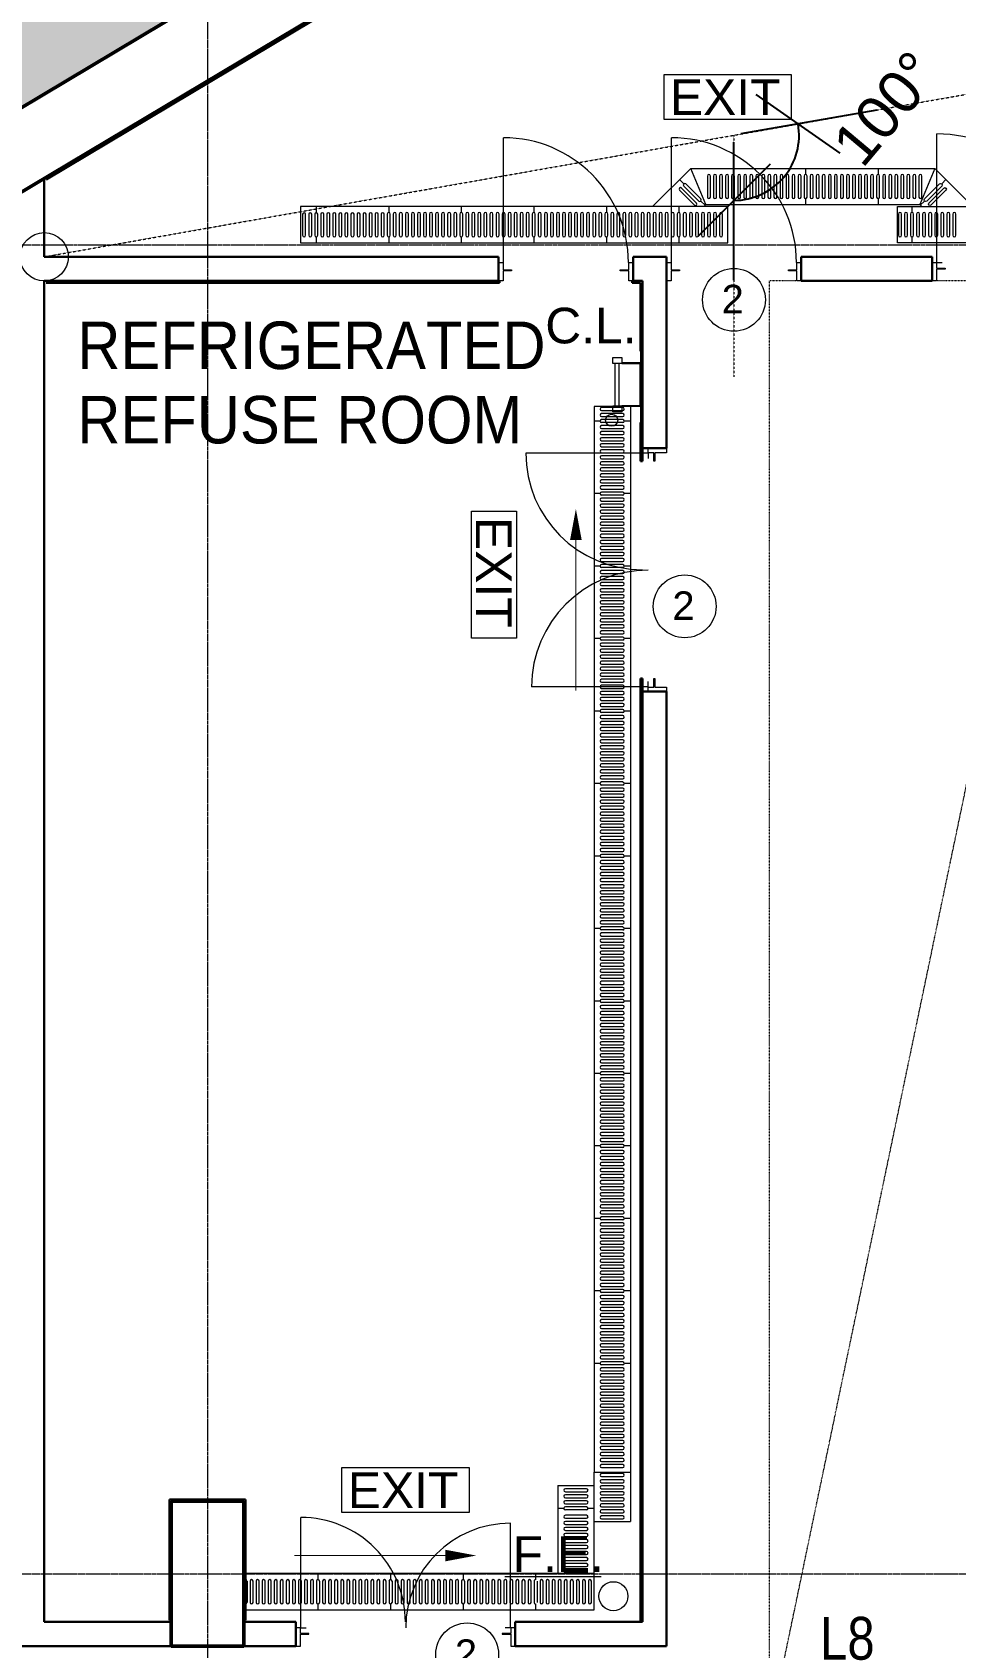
# Model space of a CAD drawing. Header units: millimetres. Extents: x -309924 to 219496, y -330797 to 211873.
# Drawn here: x 15402 to 23043, y 151843 to 165214 of the extents above; entities that cross this region are included whole.
import ezdxf

# ---------------------------------------------------------------- set-up
doc = ezdxf.new("R2010")
doc.units = ezdxf.units.MM
for name, pattern in [('Dash2', [3, 1.5, -1.5]), ('Grid Line', [21, 12, -3, 3, -3]), ('Hidden', [2.25, 1, -1.25])]:
    doc.linetypes.add(name, pattern=pattern)
for name, color, linetype, lineweight in [('0-1', 7, 'Continuous', 5), ('A-ANNO-DIMS-1', 7, 'Continuous', 5), ('A-ANNO-NOTE', 7, 'Continuous', 5), ('A-ANNO-NOTE-1', 7, 'Continuous', 20), ('A-DETL-GENF-HDLN', 7, 'Hidden', 5), ('A-DETL-HDLN-1', 7, 'Dash2', 5), ('A-DETL-THIN', 7, 'Continuous', 5), ('A-DOOR', 7, 'Continuous', 5), ('A-DOOR-FRAM', 7, 'Continuous', 5), ('A-WALL-2', 7, 'Continuous', 35), ('G-ANNO-TEXT', 7, 'Continuous', 5), ('I-WALL', 7, 'Continuous', 9), ('OAP280_C', 210, 'Continuous', 50), ('OAP280_W', 210, 'Continuous', 50), ('Q-SPCQ', 7, 'Continuous', 5), ('S-COLS-2', 7, 'Continuous', 35), ('S-GRID-1', 7, 'Grid Line', 5), ('Surface Channel', 255, 'Continuous', 5)]:
    doc.layers.add(name, color=color, linetype=linetype, lineweight=lineweight)
doc.layers.add('A-DETL-GENF-5', color=7, linetype='Continuous', lineweight=9, true_color=0x525252)
doc.styles.add('Arial Narrow', font='ARIALN.TTF', dxfattribs={"height": 353.981763})
doc.styles.add('Arial_1', font='arial.ttf', dxfattribs={"height": 393.413174})
doc.styles.add('Arial_11', font='arial.ttf', dxfattribs={"height": 354.071856})
doc.styles.add('Arial_2', font='arial.ttf', dxfattribs={"height": 1.475299})
doc.styles.add('Arial_5', font='arial.ttf', dxfattribs={"width": 0.9, "height": 393.413174})
doc.styles.add('Arial_6', font='arial.ttf', dxfattribs={"height": 1.18024})
doc.dimstyles.new('Diagonal_-_1_8mm_Arial_2', dxfattribs={"dimscale": 304.8, "dimtxt": 360, "dimasz": 1.968504, "dimexe": 1.574803, "dimexo": 0.984252, "dimgap": 1.148294, "dimtad": 1, "dimdec": 0, "dimrnd": 5, "dimzin": 0, "dimdsep": 46, "dimtxsty": 'Arial_11', "dimblk1": 'OBLIQUE', "dimblk2": 'OBLIQUE', "dimsah": 1, "dimcen": 0.09, "dimdle": 1.574803, "dimadec": 0, "dimazin": 0, "dimtfac": 1, "dimtdec": 4, "dimtmove": 1, "dimatfit": 1, "dimfxl": 1, "dimtvp": 1, "dimtolj": 1, "dimtzin": 0, "dimarcsym": 2})

# ---------------------------------------------------------------- blocks, each defined once
blk = doc.blocks.new('ARC_ANN_EXIT - ARC_ANN_EXIT-878429-B2_F PLAN _2 OF 2_')
at = {"layer": 'A-ANNO-NOTE'}
for p, q in [((-2.124, 0), (-2.124, 1.862)), ((-2.124, 1.862), (3.134, 1.862)), ((3.134, 1.862), (3.134, 0)), ((3.134, 0), (-2.124, 0))]:
    blk.add_line(p, q, dxfattribs=at)
at = {"layer": 'A-ANNO-NOTE', "insert": (0.406, 1.662), "char_height": 1.4753, "width": 5.454, "attachment_point": 2, "line_spacing_factor": 0.938532, "style": 'Arial_2'}
blk.add_mtext('EXIT', dxfattribs=at)
blk = doc.blocks.new('ARC_ANN_FE_FIRE-EXTINGUISHER - 4-883778-B2_F PLAN _2 OF 2_')
at = {"layer": 'A-ANNO-NOTE'}
blk.add_circle((2.685, -0.821), 0.6, dxfattribs=at)
at = {"layer": 'A-ANNO-NOTE-1'}
blk.add_line((-1.804, 0), (2.187, 0), dxfattribs=at)
at = {"layer": 'A-ANNO-NOTE', "insert": (0.406, 1.662), "char_height": 1.4753, "width": 4.5, "attachment_point": 2, "line_spacing_factor": 0.938532, "style": 'Arial_2'}
blk.add_mtext('F.E.', dxfattribs=at)
blk = doc.blocks.new('ARC_ANN_FIRE-RATING_two_ - none-909955-B2_F PLAN _2 OF 2_')
at = {"layer": 'A-ANNO-NOTE'}
blk.add_circle((0, 0), 1.3, dxfattribs=at)
at = {"layer": 'A-ANNO-NOTE', "insert": (-0.05, 0.62), "char_height": 1.18, "width": 1.0944, "attachment_point": 2, "line_spacing_factor": 0.938532, "style": 'Arial_6'}
blk.add_mtext('2', dxfattribs=at)
blk = doc.blocks.new('_Oblique')
at = {"color": 0, "linetype": 'ByBlock', "lineweight": -2}
blk.add_line((-0.5, -0.5), (0.5, 0.5), dxfattribs=at)
blk = doc.blocks.new('DIMBLOCK1-B2_F PLAN _2 OF 2_')
at = {"layer": 'A-ANNO-DIMS-1', "color": 0, "lineweight": -2, "transparency": 16777216}
for p, q in [((22389, 164571), (21266, 164373)), ((21208, 163164), (21208, 164304))]:
    blk.add_line(p, q, dxfattribs=at)
blk.add_arc((21208, 164362), 539, 270, 10, dxfattribs=at)
at = {"layer": 'Defpoints', "color": 0, "transparency": 16777216}
for p in [(22684, 164623), (21208, 164362), (21504, 163912), (21208, 162864)]:
    blk.add_point(p, dxfattribs=at)
at = {"layer": 'A-ANNO-DIMS-1', "color": 0, "lineweight": -2, "transparency": 16777216, "xscale": 599.9999999999997, "yscale": 599.9999999999997, "zscale": 599.9999999999997}
for p, rotation in [((21739, 164456), 99.99999999999925), ((21208, 163824), 180.0000000000001)]:
    blk.add_blockref('_Oblique', p, dxfattribs=dict(at, rotation=rotation))
at = {"layer": 'A-ANNO-DIMS-1', "color": 0, "transparency": 16777216, "insert": (22466, 164584), "char_height": 354.1, "attachment_point": 5, "rotation": 50, "line_spacing_factor": 0.938532, "style": 'Arial_11'}
blk.add_mtext('\\A1;100°', dxfattribs=at)
blk = doc.blocks.new('ARC_DOOR_M50_DOUBLE_METAL - 1800x2100mm-37188828-B2_F PLAN _2 OF 2_')
at = {"layer": 'A-DOOR'}
for p, q in [((-967, -52), (-923, -52)), ((-967, -52), (-967, -1065.5)), ((967, -52), (923, -52)), ((967, -52), (967, -1017.5))]:
    blk.add_line(p, q, dxfattribs=at)
for centre, start, end in [((-967, -100), 270, 0), ((967, -52), 180, 270)]:
    blk.add_arc(centre, 965.5, start, end, dxfattribs=at)
at = {"layer": 'A-DOOR-FRAM'}
for p, q in [((-1007, 100), (-970, 100)), ((-970, 100), (-970, 2)), ((-970, 2), (-900, 2)), ((-900, 2), (-900, -5)), ((900, 2), (970, 2)), ((900, -5), (900, 2)), ((970, 100), (1007, 100)), ((970, 2), (970, 100)), ((-970, -52), (-1007, -52)), ((-970, -5), (-970, -52)), ((-900, -5), (-970, -5)), ((970, -5), (900, -5)), ((970, -52), (970, -5)), ((1007, -52), (970, -52))]:
    blk.add_line(p, q, dxfattribs=at)
blk = doc.blocks.new('ARC_DOOR_M50_DOUBLE_METAL - 1600x2100mm-37190712-B2_F PLAN _2 OF 2_')
at = {"layer": 'A-DOOR'}
for p, q in [((-867, 52), (-867, 965.5)), ((867, 52), (867, 917.5)), ((-867, 52), (-823, 52)), ((867, 52), (823, 52))]:
    blk.add_line(p, q, dxfattribs=at)
for centre, start, end in [((-867, 100), 360, 90), ((867, 52), 90, 180)]:
    blk.add_arc(centre, 865.5, start, end, dxfattribs=at)
at = {"layer": 'A-DOOR-FRAM'}
for p, q in [((-870, 52), (-907, 52)), ((-870, 5), (-870, 52)), ((-800, 5), (-870, 5)), ((-800, -2), (-800, 5)), ((870, 5), (800, 5)), ((800, 5), (800, -2)), ((907, 52), (870, 52)), ((870, 52), (870, 5)), ((-907, -100), (-870, -100)), ((-870, -100), (-870, -2)), ((-870, -2), (-800, -2)), ((800, -2), (870, -2)), ((870, -2), (870, -100)), ((870, -100), (907, -100))]:
    blk.add_line(p, q, dxfattribs=at)
blk = doc.blocks.new('ARC_DOOR_M40_SINGLE_METAL - 900x2100mm-V4-B2_F PLAN _2 OF 2_')
at = {"layer": 'A-DOOR'}
blk.add_line((517, -52), (517, -1086), dxfattribs=at)
at = {"layer": 'A-DOOR-FRAM'}
for p, q in [((-550, 100), (-520, 100)), ((-520, 100), (-520, 15)), ((-520, 15), (-450, 15)), ((-520, 8), (-520, -52)), ((-450, 8), (-520, 8)), ((-450, 15), (-450, 8)), ((450, 15), (520, 15)), ((450, 8), (450, 15)), ((520, 8), (450, 8)), ((520, 100), (550, 100)), ((520, 15), (520, 100)), ((520, -52), (520, 8)), ((-520, -52), (-557, -52)), ((557, -52), (520, -52))]:
    blk.add_line(p, q, dxfattribs=at)
blk.add_arc((517, -52), 1034, 180, 270, dxfattribs=at)
blk = doc.blocks.new('ARC_DOOR_M40_SINGLE_METAL - 900x2100mm-33263902-B2_F PLAN _2 OF 2_')
at = {"layer": 'A-DOOR'}
blk.add_line((517, -52), (517, -1086), dxfattribs=at)
at = {"layer": 'A-DOOR-FRAM'}
for p, q in [((-557, 100), (-520, 100)), ((-520, 100), (-520, 15)), ((-520, 15), (-450, 15)), ((-520, 8), (-520, -52)), ((-450, 8), (-520, 8)), ((-450, 15), (-450, 8)), ((450, 15), (520, 15)), ((450, 8), (450, 15)), ((520, 8), (450, 8)), ((520, 100), (557, 100)), ((520, 15), (520, 100)), ((520, -52), (520, 8)), ((-520, -52), (-557, -52)), ((557, -52), (520, -52))]:
    blk.add_line(p, q, dxfattribs=at)
blk.add_arc((517, -52), 1034, 180, 270, dxfattribs=at)
blk = doc.blocks.new('ARC_LOADING TRUCK - RCV-V18-B2_F PLAN _2 OF 2_')
at = {"layer": 'A-DETL-GENF-HDLN'}
for p, q in [((-12000, 2500), (0, 0)), ((-12000, 2500), (0, 2500)), ((-12000, -2500), (-12000, 2500)), ((0, 2273), (0, 2500)), ((0, -1024), (0, 1116)), ((0, 0), (-12000, -2500)), ((-11300, -2500), (-12000, -2500)), ((0, -2500), (-10100, -2500))]:
    blk.add_line(p, q, dxfattribs=at)
blk = doc.blocks.new('ARC_DOOR_M50_DOUBLE_METAL - 2000x2100mm-37188527-B2_F PLAN _2 OF 2_')
at = {"layer": 'A-DOOR'}
for p, q in [((-1067, -52), (-1023, -52)), ((-1067, -52), (-1067, -1165.5)), ((1067, -52), (1023, -52)), ((1067, -52), (1067, -1117.5))]:
    blk.add_line(p, q, dxfattribs=at)
for centre, start, end in [((-1067, -100), 270, 0), ((1067, -52), 180, 270)]:
    blk.add_arc(centre, 1065.5, start, end, dxfattribs=at)
at = {"layer": 'A-DOOR-FRAM'}
for p, q in [((-1107, 100), (-1070, 100)), ((-1070, 100), (-1070, 2)), ((-1070, 2), (-1000, 2)), ((-1000, 2), (-1000, -5)), ((1000, 2), (1070, 2)), ((1000, -5), (1000, 2)), ((1070, 100), (1107, 100)), ((1070, 2), (1070, 100)), ((-1070, -52), (-1107, -52)), ((-1070, -5), (-1070, -52)), ((-1000, -5), (-1070, -5)), ((1070, -5), (1000, -5)), ((1070, -52), (1070, -5)), ((1107, -52), (1070, -52))]:
    blk.add_line(p, q, dxfattribs=at)
blk = doc.blocks.new('ARC_LADDER - 2900H x 450W-37979430-B2_F PLAN _2 OF 2_')
at = {"layer": 'Q-SPCQ'}
for p, q in [((0, 76.2), (50, 76.2)), ((0, 0), (0, 76.2)), ((50, 0), (0, 0)), ((45, 0), (45, -155)), ((50, 76.2), (50, 0)), ((50, 55.4), (400, 55.4)), ((400, 25.4), (50, 25.4)), ((400, 76.2), (450, 76.2)), ((400, 0), (400, 76.2)), ((450, 0), (400, 0)), ((405, -155), (405, 0)), ((450, 76.2), (450, 0)), ((50, -160), (50, 0)), ((400, 0), (400, -160)), ((45, -155), (-90, -155)), ((-90, -155), (-90, -160)), ((-90, -160), (50, -160)), ((400, -160), (500.8, -160)), ((500.8, -155), (405, -155)), ((500.8, -160), (500.8, -155))]:
    blk.add_line(p, q, dxfattribs=at)
blk = doc.blocks.new('A$Cd5113fa5')
at = {"elevation": 0}
for points in [[(3049, 8557, 96, 0, 0), (3049, 8813, 0, 0, 0)], [(1968, 150, 96, 0, 0), (2224, 150, 0, 0, 0)]]:
    blk.add_lwpolyline(points, format="xyseb", dxfattribs=at)
at = {"const_width": 10, "elevation": 0}
for points in [[(3049, 7309), (3049, 8557)], [(719, 150), (1968, 150)]]:
    blk.add_lwpolyline(points, dxfattribs=at)
at = {"layer": 'Surface Channel', "lineweight": 0}
for p, q in [((3500, 9660), (3200, 9660)), ((3200, 9660), (3200, 840)), ((3437, 9653), (3262, 9653)), ((3262, 9628), (3437, 9628)), ((3500, 9660), (3500, 431)), ((3250, 9540), (3200, 9540)), ((3437, 9603), (3262, 9603)), ((3262, 9578), (3437, 9578)), ((3437, 9553), (3262, 9553)), ((3437, 9528), (3262, 9528)), ((3500, 9540), (3450, 9540)), ((3250, 8940), (3200, 8940)), ((3437, 8928), (3262, 8928)), ((3500, 8940), (3450, 8940)), ((3250, 8340), (3200, 8340)), ((3437, 8328), (3262, 8328)), ((3500, 8340), (3450, 8340)), ((3250, 7740), (3200, 7740)), ((3437, 7728), (3262, 7728)), ((3500, 7740), (3450, 7740)), ((3250, 7140), (3200, 7140)), ((3437, 7128), (3262, 7128)), ((3500, 7140), (3450, 7140)), ((3250, 6540), (3200, 6540)), ((3437, 6528), (3262, 6528)), ((3500, 6540), (3450, 6540)), ((3250, 5940), (3200, 5940)), ((3437, 5928), (3262, 5928)), ((3500, 5940), (3450, 5940)), ((3250, 5340), (3200, 5340)), ((3437, 5328), (3262, 5328)), ((3500, 5340), (3450, 5340)), ((3250, 4740), (3200, 4740)), ((3437, 4728), (3262, 4728)), ((3500, 4740), (3450, 4740)), ((3250, 4140), (3200, 4140)), ((3437, 4128), (3262, 4128)), ((3500, 4140), (3450, 4140)), ((3250, 3540), (3200, 3540)), ((3437, 3528), (3262, 3528)), ((3500, 3540), (3450, 3540)), ((3250, 2940), (3200, 2940)), ((3437, 2928), (3262, 2928)), ((3500, 2940), (3450, 2940)), ((3250, 2340), (3200, 2340)), ((3437, 2328), (3262, 2328)), ((3500, 2340), (3450, 2340)), ((3250, 1740), (3200, 1740)), ((3500, 1740), (3450, 1740)), ((3437, 1728), (3262, 1728)), ((3200, -300), (3200, 840)), ((3200, 840), (3500, 840)), ((2900, 731), (2900, 0)), ((2900, 731), (3200, 731)), ((2950, 540), (2900, 540)), ((3200, 540), (3150, 540)), ((3137, 528), (2962, 528)), ((3200, 431), (3500, 431)), ((3200, 0), (300, 0)), ((315, 0), (315, -50)), ((915, 0), (915, -50)), ((1515, 0), (1515, -50)), ((2115, 0), (2115, -50)), ((2715, 0), (2715, -50)), ((328, -62), (328, -238)), ((928, -62), (928, -238)), ((1528, -62), (1528, -238)), ((2128, -62), (2128, -238)), ((2728, -62), (2728, -238)), ((2753, -62), (2753, -238)), ((2778, -238), (2778, -62)), ((2803, -62), (2803, -238)), ((2828, -238), (2828, -62)), ((2853, -62), (2853, -238)), ((2878, -238), (2878, -62)), ((2903, -62), (2903, -238)), ((2928, -238), (2928, -62)), ((2953, -62), (2953, -238)), ((2978, -238), (2978, -62)), ((3003, -62), (3003, -238)), ((3028, -238), (3028, -62)), ((3053, -62), (3053, -238)), ((3078, -238), (3078, -62)), ((3103, -62), (3103, -238)), ((3128, -238), (3128, -62)), ((3153, -62), (3153, -238)), ((3178, -238), (3178, -62)), ((315, -250), (315, -300)), ((915, -250), (915, -300)), ((1515, -250), (1515, -300)), ((2115, -250), (2115, -300)), ((2715, -250), (2715, -300)), ((300, -300), (3200, -300))]:
    blk.add_line(p, q, dxfattribs=at)
for points in [[(3262, 9503, 1), (3262, 9478), (3437, 9478, 1), (3437, 9503)], [(3262, 9453, 1), (3262, 9428), (3437, 9428, 1), (3437, 9453)], [(3262, 9403, 1), (3262, 9378), (3437, 9378, 1), (3437, 9403)], [(3262, 9353, 1), (3262, 9328), (3437, 9328, 1), (3437, 9353)], [(3262, 9303, 1), (3262, 9278), (3437, 9278, 1), (3437, 9303)], [(3262, 9253, 1), (3262, 9228), (3437, 9228, 1), (3437, 9253)], [(3262, 9203, 1), (3262, 9178), (3437, 9178, 1), (3437, 9203)], [(3262, 9153, 1), (3262, 9128), (3437, 9128, 1), (3437, 9153)], [(3262, 9103, 1), (3262, 9078), (3437, 9078, 1), (3437, 9103)], [(3262, 9053, 1), (3262, 9028), (3437, 9028, 1), (3437, 9053)], [(3262, 9003, 1), (3262, 8978), (3437, 8978, 1), (3437, 9003)], [(3262, 8903, 1), (3262, 8878), (3437, 8878, 1), (3437, 8903)], [(3262, 8853, 1), (3262, 8828), (3437, 8828, 1), (3437, 8853)], [(3262, 8803, 1), (3262, 8778), (3437, 8778, 1), (3437, 8803)], [(3262, 8753, 1), (3262, 8728), (3437, 8728, 1), (3437, 8753)], [(3262, 8703, 1), (3262, 8678), (3437, 8678, 1), (3437, 8703)], [(3262, 8653, 1), (3262, 8628), (3437, 8628, 1), (3437, 8653)], [(3262, 8603, 1), (3262, 8578), (3437, 8578, 1), (3437, 8603)], [(3262, 8553, 1), (3262, 8528), (3437, 8528, 1), (3437, 8553)], [(3262, 8503, 1), (3262, 8478), (3437, 8478, 1), (3437, 8503)], [(3262, 8453, 1), (3262, 8428), (3437, 8428, 1), (3437, 8453)], [(3262, 8403, 1), (3262, 8378), (3437, 8378, 1), (3437, 8403)], [(3262, 8303, 1), (3262, 8278), (3437, 8278, 1), (3437, 8303)], [(3262, 8253, 1), (3262, 8228), (3437, 8228, 1), (3437, 8253)], [(3262, 8203, 1), (3262, 8178), (3437, 8178, 1), (3437, 8203)], [(3262, 8153, 1), (3262, 8128), (3437, 8128, 1), (3437, 8153)], [(3262, 8103, 1), (3262, 8078), (3437, 8078, 1), (3437, 8103)], [(3262, 8053, 1), (3262, 8028), (3437, 8028, 1), (3437, 8053)], [(3262, 8003, 1), (3262, 7978), (3437, 7978, 1), (3437, 8003)], [(3262, 7953, 1), (3262, 7928), (3437, 7928, 1), (3437, 7953)], [(3262, 7903, 1), (3262, 7878), (3437, 7878, 1), (3437, 7903)], [(3262, 7853, 1), (3262, 7828), (3437, 7828, 1), (3437, 7853)], [(3262, 7803, 1), (3262, 7778), (3437, 7778, 1), (3437, 7803)], [(3262, 7703, 1), (3262, 7678), (3437, 7678, 1), (3437, 7703)], [(3262, 7653, 1), (3262, 7628), (3437, 7628, 1), (3437, 7653)], [(3262, 7603, 1), (3262, 7578), (3437, 7578, 1), (3437, 7603)], [(3262, 7553, 1), (3262, 7528), (3437, 7528, 1), (3437, 7553)], [(3262, 7503, 1), (3262, 7478), (3437, 7478, 1), (3437, 7503)], [(3262, 7453, 1), (3262, 7428), (3437, 7428, 1), (3437, 7453)], [(3262, 7403, 1), (3262, 7378), (3437, 7378, 1), (3437, 7403)], [(3262, 7353, 1), (3262, 7328), (3437, 7328, 1), (3437, 7353)], [(3262, 7303, 1), (3262, 7278), (3437, 7278, 1), (3437, 7303)], [(3262, 7253, 1), (3262, 7228), (3437, 7228, 1), (3437, 7253)], [(3262, 7203, 1), (3262, 7178), (3437, 7178, 1), (3437, 7203)], [(3262, 7103, 1), (3262, 7078), (3437, 7078, 1), (3437, 7103)], [(3262, 7053, 1), (3262, 7028), (3437, 7028, 1), (3437, 7053)], [(3262, 7003, 1), (3262, 6978), (3437, 6978, 1), (3437, 7003)], [(3262, 6953, 1), (3262, 6928), (3437, 6928, 1), (3437, 6953)], [(3262, 6903, 1), (3262, 6878), (3437, 6878, 1), (3437, 6903)], [(3262, 6853, 1), (3262, 6828), (3437, 6828, 1), (3437, 6853)], [(3262, 6803, 1), (3262, 6778), (3437, 6778, 1), (3437, 6803)], [(3262, 6753, 1), (3262, 6728), (3437, 6728, 1), (3437, 6753)], [(3262, 6703, 1), (3262, 6678), (3437, 6678, 1), (3437, 6703)], [(3262, 6653, 1), (3262, 6628), (3437, 6628, 1), (3437, 6653)], [(3262, 6603, 1), (3262, 6578), (3437, 6578, 1), (3437, 6603)], [(3262, 6503, 1), (3262, 6478), (3437, 6478, 1), (3437, 6503)], [(3262, 6453, 1), (3262, 6428), (3437, 6428, 1), (3437, 6453)], [(3262, 6403, 1), (3262, 6378), (3437, 6378, 1), (3437, 6403)], [(3262, 6353, 1), (3262, 6328), (3437, 6328, 1), (3437, 6353)], [(3262, 6303, 1), (3262, 6278), (3437, 6278, 1), (3437, 6303)], [(3262, 6253, 1), (3262, 6228), (3437, 6228, 1), (3437, 6253)], [(3262, 6203, 1), (3262, 6178), (3437, 6178, 1), (3437, 6203)], [(3262, 6153, 1), (3262, 6128), (3437, 6128, 1), (3437, 6153)], [(3262, 6103, 1), (3262, 6078), (3437, 6078, 1), (3437, 6103)], [(3262, 6053, 1), (3262, 6028), (3437, 6028, 1), (3437, 6053)], [(3262, 6003, 1), (3262, 5978), (3437, 5978, 1), (3437, 6003)], [(3262, 5903, 1), (3262, 5878), (3437, 5878, 1), (3437, 5903)], [(3262, 5853, 1), (3262, 5828), (3437, 5828, 1), (3437, 5853)], [(3262, 5803, 1), (3262, 5778), (3437, 5778, 1), (3437, 5803)], [(3262, 5753, 1), (3262, 5728), (3437, 5728, 1), (3437, 5753)], [(3262, 5703, 1), (3262, 5678), (3437, 5678, 1), (3437, 5703)], [(3262, 5653, 1), (3262, 5628), (3437, 5628, 1), (3437, 5653)], [(3262, 5603, 1), (3262, 5578), (3437, 5578, 1), (3437, 5603)], [(3262, 5553, 1), (3262, 5528), (3437, 5528, 1), (3437, 5553)], [(3262, 5503, 1), (3262, 5478), (3437, 5478, 1), (3437, 5503)], [(3262, 5453, 1), (3262, 5428), (3437, 5428, 1), (3437, 5453)], [(3262, 5403, 1), (3262, 5378), (3437, 5378, 1), (3437, 5403)], [(3262, 5303, 1), (3262, 5278), (3437, 5278, 1), (3437, 5303)], [(3262, 5253, 1), (3262, 5228), (3437, 5228, 1), (3437, 5253)], [(3262, 5203, 1), (3262, 5178), (3437, 5178, 1), (3437, 5203)], [(3262, 5153, 1), (3262, 5128), (3437, 5128, 1), (3437, 5153)], [(3262, 5103, 1), (3262, 5078), (3437, 5078, 1), (3437, 5103)], [(3262, 5053, 1), (3262, 5028), (3437, 5028, 1), (3437, 5053)], [(3262, 5003, 1), (3262, 4978), (3437, 4978, 1), (3437, 5003)], [(3262, 4953, 1), (3262, 4928), (3437, 4928, 1), (3437, 4953)], [(3262, 4903, 1), (3262, 4878), (3437, 4878, 1), (3437, 4903)], [(3262, 4853, 1), (3262, 4828), (3437, 4828, 1), (3437, 4853)], [(3262, 4803, 1), (3262, 4778), (3437, 4778, 1), (3437, 4803)], [(3262, 4703, 1), (3262, 4678), (3437, 4678, 1), (3437, 4703)], [(3262, 4653, 1), (3262, 4628), (3437, 4628, 1), (3437, 4653)], [(3262, 4603, 1), (3262, 4578), (3437, 4578, 1), (3437, 4603)], [(3262, 4553, 1), (3262, 4528), (3437, 4528, 1), (3437, 4553)], [(3262, 4503, 1), (3262, 4478), (3437, 4478, 1), (3437, 4503)], [(3262, 4453, 1), (3262, 4428), (3437, 4428, 1), (3437, 4453)], [(3262, 4403, 1), (3262, 4378), (3437, 4378, 1), (3437, 4403)], [(3262, 4353, 1), (3262, 4328), (3437, 4328, 1), (3437, 4353)], [(3262, 4303, 1), (3262, 4278), (3437, 4278, 1), (3437, 4303)], [(3262, 4253, 1), (3262, 4228), (3437, 4228, 1), (3437, 4253)], [(3262, 4203, 1), (3262, 4178), (3437, 4178, 1), (3437, 4203)], [(3262, 4103, 1), (3262, 4078), (3437, 4078, 1), (3437, 4103)], [(3262, 4053, 1), (3262, 4028), (3437, 4028, 1), (3437, 4053)], [(3262, 4003, 1), (3262, 3978), (3437, 3978, 1), (3437, 4003)], [(3262, 3953, 1), (3262, 3928), (3437, 3928, 1), (3437, 3953)], [(3262, 3903, 1), (3262, 3878), (3437, 3878, 1), (3437, 3903)], [(3262, 3853, 1), (3262, 3828), (3437, 3828, 1), (3437, 3853)], [(3262, 3803, 1), (3262, 3778), (3437, 3778, 1), (3437, 3803)], [(3262, 3753, 1), (3262, 3728), (3437, 3728, 1), (3437, 3753)], [(3262, 3703, 1), (3262, 3678), (3437, 3678, 1), (3437, 3703)], [(3262, 3653, 1), (3262, 3628), (3437, 3628, 1), (3437, 3653)], [(3262, 3603, 1), (3262, 3578), (3437, 3578, 1), (3437, 3603)], [(3262, 3503, 1), (3262, 3478), (3437, 3478, 1), (3437, 3503)], [(3262, 3453, 1), (3262, 3428), (3437, 3428, 1), (3437, 3453)], [(3262, 3403, 1), (3262, 3378), (3437, 3378, 1), (3437, 3403)], [(3262, 3353, 1), (3262, 3328), (3437, 3328, 1), (3437, 3353)], [(3262, 3303, 1), (3262, 3278), (3437, 3278, 1), (3437, 3303)], [(3262, 3253, 1), (3262, 3228), (3437, 3228, 1), (3437, 3253)], [(3262, 3203, 1), (3262, 3178), (3437, 3178, 1), (3437, 3203)], [(3262, 3153, 1), (3262, 3128), (3437, 3128, 1), (3437, 3153)], [(3262, 3103, 1), (3262, 3078), (3437, 3078, 1), (3437, 3103)], [(3262, 3053, 1), (3262, 3028), (3437, 3028, 1), (3437, 3053)], [(3262, 3003, 1), (3262, 2978), (3437, 2978, 1), (3437, 3003)], [(3262, 2903, 1), (3262, 2878), (3437, 2878, 1), (3437, 2903)], [(3262, 2853, 1), (3262, 2828), (3437, 2828, 1), (3437, 2853)], [(3262, 2803, 1), (3262, 2778), (3437, 2778, 1), (3437, 2803)], [(3262, 2753, 1), (3262, 2728), (3437, 2728, 1), (3437, 2753)], [(3262, 2703, 1), (3262, 2678), (3437, 2678, 1), (3437, 2703)], [(3262, 2653, 1), (3262, 2628), (3437, 2628, 1), (3437, 2653)], [(3262, 2603, 1), (3262, 2578), (3437, 2578, 1), (3437, 2603)], [(3262, 2553, 1), (3262, 2528), (3437, 2528, 1), (3437, 2553)], [(3262, 2503, 1), (3262, 2478), (3437, 2478, 1), (3437, 2503)], [(3262, 2453, 1), (3262, 2428), (3437, 2428, 1), (3437, 2453)], [(3262, 2403, 1), (3262, 2378), (3437, 2378, 1), (3437, 2403)], [(3262, 2303, 1), (3262, 2278), (3437, 2278, 1), (3437, 2303)], [(3262, 2253, 1), (3262, 2228), (3437, 2228, 1), (3437, 2253)], [(3262, 2203, 1), (3262, 2178), (3437, 2178, 1), (3437, 2203)], [(3262, 2153, 1), (3262, 2128), (3437, 2128, 1), (3437, 2153)], [(3262, 2103, 1), (3262, 2078), (3437, 2078, 1), (3437, 2103)], [(3262, 2053, 1), (3262, 2028), (3437, 2028, 1), (3437, 2053)], [(3262, 2003, 1), (3262, 1978), (3437, 1978, 1), (3437, 2003)], [(3262, 1953, 1), (3262, 1928), (3437, 1928, 1), (3437, 1953)], [(3262, 1903, 1), (3262, 1878), (3437, 1878, 1), (3437, 1903)], [(3262, 1853, 1), (3262, 1828), (3437, 1828, 1), (3437, 1853)], [(3262, 1803, 1), (3262, 1778), (3437, 1778, 1), (3437, 1803)], [(3262, 1703, 1), (3262, 1678), (3437, 1678, 1), (3437, 1703)], [(3262, 1653, 1), (3262, 1628), (3437, 1628, 1), (3437, 1653)], [(3262, 1603, 1), (3262, 1578), (3437, 1578, 1), (3437, 1603)], [(3262, 1553, 1), (3262, 1528), (3437, 1528, 1), (3437, 1553)], [(3262, 1503, 1), (3262, 1478), (3437, 1478, 1), (3437, 1503)], [(3262, 1453, 1), (3262, 1428), (3437, 1428, 1), (3437, 1453)], [(3262, 1403, 1), (3262, 1378), (3437, 1378, 1), (3437, 1403)], [(3262, 1353, 1), (3262, 1328), (3437, 1328, 1), (3437, 1353)], [(3262, 1303, 1), (3262, 1278), (3437, 1278, 1), (3437, 1303)], [(3262, 1253, 1), (3262, 1228), (3437, 1228, 1), (3437, 1253)], [(3262, 1203, 1), (3262, 1178), (3437, 1178, 1), (3437, 1203)], [(3262, 1153, 1), (3262, 1128), (3437, 1128, 1), (3437, 1153)], [(3262, 1103, 1), (3262, 1078), (3437, 1078, 1), (3437, 1103)], [(3262, 1053, 1), (3262, 1028), (3437, 1028, 1), (3437, 1053)], [(3262, 1003, 1), (3262, 978), (3437, 978, 1), (3437, 1003)], [(3262, 953, 1), (3262, 928), (3437, 928, 1), (3437, 953)], [(3262, 903, 1), (3262, 878), (3437, 878, 1), (3437, 903)], [(3262, 828, 1), (3262, 803), (3437, 803, 1), (3437, 828)], [(2962, 703, 1), (2962, 678), (3137, 678, 1), (3137, 703)], [(3262, 778, 1), (3262, 753), (3437, 753, 1), (3437, 778)], [(3262, 728, 1), (3262, 703), (3437, 703, 1), (3437, 728)], [(3262, 678, 1), (3262, 653), (3437, 653, 1), (3437, 678)], [(2962, 653, 1), (2962, 628), (3137, 628, 1), (3137, 653)], [(2962, 603, 1), (2962, 578), (3137, 578, 1), (3137, 603)], [(3262, 628, 1), (3262, 603), (3437, 603, 1), (3437, 628)], [(3262, 578, 1), (3262, 553), (3437, 553, 1), (3437, 578)], [(2962, 483, 1), (2962, 458), (3137, 458, 1), (3137, 483)], [(2962, 433, 1), (2962, 408), (3137, 408, 1), (3137, 433)], [(3262, 528, 1), (3262, 503), (3437, 503, 1), (3437, 528)], [(3262, 478, 1), (3262, 453), (3437, 453, 1), (3437, 478)], [(2962, 383, 1), (2962, 358), (3137, 358, 1), (3137, 383)], [(2962, 333, 1), (2962, 308), (3137, 308, 1), (3137, 333)], [(2962, 283, 1), (2962, 258), (3137, 258, 1), (3137, 283)], [(2962, 233, 1), (2962, 208), (3137, 208, 1), (3137, 233)], [(2962, 183, 1), (2962, 158), (3137, 158, 1), (3137, 183)], [(2962, 133, 1), (2962, 108), (3137, 108, 1), (3137, 133)], [(2962, 83, 1), (2962, 58), (3137, 58, 1), (3137, 83)], [(353, -238, 1), (378, -238), (378, -62, 1), (353, -62)], [(403, -238, 1), (428, -238), (428, -62, 1), (403, -62)], [(453, -238, 1), (478, -238), (478, -62, 1), (453, -62)], [(503, -238, 1), (528, -238), (528, -62, 1), (503, -62)], [(553, -238, 1), (578, -238), (578, -62, 1), (553, -62)], [(603, -238, 1), (628, -238), (628, -62, 1), (603, -62)], [(653, -238, 1), (678, -238), (678, -62, 1), (653, -62)], [(703, -238, 1), (728, -238), (728, -62, 1), (703, -62)], [(753, -238, 1), (778, -238), (778, -62, 1), (753, -62)], [(803, -238, 1), (828, -238), (828, -62, 1), (803, -62)], [(853, -238, 1), (878, -238), (878, -62, 1), (853, -62)], [(953, -238, 1), (978, -238), (978, -62, 1), (953, -62)], [(1003, -238, 1), (1028, -238), (1028, -62, 1), (1003, -62)], [(1053, -238, 1), (1078, -238), (1078, -62, 1), (1053, -62)], [(1103, -238, 1), (1128, -238), (1128, -62, 1), (1103, -62)], [(1153, -238, 1), (1178, -238), (1178, -62, 1), (1153, -62)], [(1203, -238, 1), (1228, -238), (1228, -62, 1), (1203, -62)], [(1253, -238, 1), (1278, -238), (1278, -62, 1), (1253, -62)], [(1303, -238, 1), (1328, -238), (1328, -62, 1), (1303, -62)], [(1353, -238, 1), (1378, -238), (1378, -62, 1), (1353, -62)], [(1403, -238, 1), (1428, -238), (1428, -62, 1), (1403, -62)], [(1453, -238, 1), (1478, -238), (1478, -62, 1), (1453, -62)], [(1553, -238, 1), (1578, -238), (1578, -62, 1), (1553, -62)], [(1603, -238, 1), (1628, -238), (1628, -62, 1), (1603, -62)], [(1653, -238, 1), (1678, -238), (1678, -62, 1), (1653, -62)], [(1703, -238, 1), (1728, -238), (1728, -62, 1), (1703, -62)], [(1753, -238, 1), (1778, -238), (1778, -62, 1), (1753, -62)], [(1803, -238, 1), (1828, -238), (1828, -62, 1), (1803, -62)], [(1853, -238, 1), (1878, -238), (1878, -62, 1), (1853, -62)], [(1903, -238, 1), (1928, -238), (1928, -62, 1), (1903, -62)], [(1953, -238, 1), (1978, -238), (1978, -62, 1), (1953, -62)], [(2003, -238, 1), (2028, -238), (2028, -62, 1), (2003, -62)], [(2053, -238, 1), (2078, -238), (2078, -62, 1), (2053, -62)], [(2153, -238, 1), (2178, -238), (2178, -62, 1), (2153, -62)], [(2203, -238, 1), (2228, -238), (2228, -62, 1), (2203, -62)], [(2253, -238, 1), (2278, -238), (2278, -62, 1), (2253, -62)], [(2303, -238, 1), (2328, -238), (2328, -62, 1), (2303, -62)], [(2353, -238, 1), (2378, -238), (2378, -62, 1), (2353, -62)], [(2403, -238, 1), (2428, -238), (2428, -62, 1), (2403, -62)], [(2453, -238, 1), (2478, -238), (2478, -62, 1), (2453, -62)], [(2503, -238, 1), (2528, -238), (2528, -62, 1), (2503, -62)], [(2553, -238, 1), (2578, -238), (2578, -62, 1), (2553, -62)], [(2603, -238, 1), (2628, -238), (2628, -62, 1), (2603, -62)], [(2653, -238, 1), (2678, -238), (2678, -62, 1), (2653, -62)]]:
    blk.add_lwpolyline(points, format="xyb", close=True, dxfattribs=at)
for points in [[(3437, 8953), (3262, 8953, 1), (3262, 8928)], [(3437, 8353), (3262, 8353, 1), (3262, 8328)], [(3437, 7753), (3262, 7753, 1), (3262, 7728)], [(3437, 7153), (3262, 7153, 1), (3262, 7128)], [(3437, 6553), (3262, 6553, 1), (3262, 6528)], [(3437, 5953), (3262, 5953, 1), (3262, 5928)], [(3437, 5353), (3262, 5353, 1), (3262, 5328)], [(3437, 4753), (3262, 4753, 1), (3262, 4728)], [(3437, 4153), (3262, 4153, 1), (3262, 4128)], [(3437, 3553), (3262, 3553, 1), (3262, 3528)], [(3437, 2953), (3262, 2953, 1), (3262, 2928)], [(3437, 2353), (3262, 2353, 1), (3262, 2328)], [(3437, 1753), (3262, 1753, 1), (3262, 1728)], [(3137, 553), (2962, 553, 1), (2962, 528)], [(3150, 0, 0.414214), (3137, 13), (2962, 13, 0.414214), (2950, 0, 0.414214)], [(903, -62), (903, -238, 1), (928, -238)], [(1503, -62), (1503, -238, 1), (1528, -238)], [(2103, -62), (2103, -238, 1), (2128, -238)], [(2715, -50, 0.414214), (2703, -62), (2703, -238, 0.414214), (2715, -250, 0.414214)]]:
    blk.add_lwpolyline(points, format="xyb", dxfattribs=at)
at = {"layer": 'Surface Channel'}
blk.add_circle((3345, 9547), 50, dxfattribs=at)
at = {"layer": 'Surface Channel', "lineweight": 0}
for centre, start, end in [((3262, 9640), 90, 270), ((3437, 9640), 270, 90), ((3262, 9590), 90, 270), ((3262, 9540), 90, 270), ((3437, 9540), 270, 90), ((3437, 9590), 270, 90), ((3437, 8940), 270, 90), ((3437, 8340), 270, 90), ((3437, 7740), 270, 90), ((3437, 7140), 270, 90), ((3437, 6540), 270, 90), ((3437, 5940), 270, 90), ((3437, 5340), 270, 90), ((3437, 4740), 270, 90), ((3437, 4140), 270, 90), ((3437, 3540), 270, 90), ((3437, 2940), 270, 90), ((3437, 2340), 270, 90), ((3437, 1740), 270, 90), ((3137, 540), 270, 90), ((315, -62), 0, 90), ((915, -62), 0, 180), ((1515, -62), 0, 180), ((2115, -62), 0, 180), ((2765, -62), 0, 180), ((2815, -62), 0, 180), ((2865, -62), 0, 180), ((2915, -62), 0, 180), ((2965, -62), 0, 180), ((3015, -62), 0, 180), ((3065, -62), 0, 180), ((3115, -62), 0, 180), ((3165, -62), 0, 180), ((315, -238), 270, 0), ((2765, -238), 180, 0), ((2815, -238), 180, 0), ((2865, -238), 180, 0), ((2915, -238), 180, 0), ((2965, -238), 180, 0), ((3015, -238), 180, 0), ((3065, -238), 180, 0), ((3115, -238), 180, 0), ((3165, -238), 180, 0)]:
    blk.add_arc(centre, 12.5, start, end, dxfattribs=at)
blk = doc.blocks.new('A$Ca1617594')
at = {"layer": 'Surface Channel', "lineweight": 0}
for p, q in [((3999, 616), (6018, 616)), ((4350, 616), (4350, 566)), ((4950, 616), (4950, 566)), ((5550, 616), (5550, 566)), ((3941, 488), (3906, 523)), ((6076, 488), (6111, 523)), ((901, 300), (901, 250)), ((1501, 300), (1501, 250)), ((2101, 300), (2101, 250)), ((2701, 300), (2701, 250)), ((3301, 300), (3301, 250)), ((3901, 300), (3901, 250)), ((4118, 311), (4083, 346)), ((4123, 316), (5894, 316)), ((4350, 366), (4350, 316)), ((4950, 366), (4950, 316)), ((5550, 366), (5550, 316)), ((5830, 300), (5830, 250)), ((5899, 311), (5934, 346)), ((901, 50), (901, 0)), ((1501, 50), (1501, 0)), ((2101, 50), (2101, 0)), ((2701, 50), (2701, 0)), ((3301, 50), (3301, 0)), ((3901, 50), (3901, 0)), ((5830, 50), (5830, 0))]:
    blk.add_line(p, q, dxfattribs=at)
for points in [[(4107, 300), (4123, 316), (3999, 616), (3683, 300)], [(6334, 300), (6018, 616), (5894, 316), (5910, 300)], [(770, 0), (4307, 0), (4307, 300)], [(4307, 300), (770, 300), (770, 0)]]:
    blk.add_lwpolyline(points, dxfattribs=at)
for points in [[(4138, 378, 1), (4162, 378), (4162, 553, 1), (4138, 553)], [(4188, 378, 1), (4212, 378), (4212, 553, 1), (4188, 553)], [(4238, 378, 1), (4262, 378), (4262, 553, 1), (4238, 553)], [(4288, 378, 1), (4312, 378), (4312, 553, 1), (4288, 553)], [(4362, 553, 1), (4337, 553), (4337, 378, 1), (4362, 378)], [(4388, 378, 1), (4412, 378), (4412, 553, 1), (4388, 553)], [(4438, 378, 1), (4462, 378), (4462, 553, 1), (4438, 553)], [(4488, 378, 1), (4512, 378), (4512, 553, 1), (4488, 553)], [(4538, 378, 1), (4562, 378), (4562, 553, 1), (4538, 553)], [(4588, 378, 1), (4612, 378), (4612, 553, 1), (4588, 553)], [(4638, 378, 1), (4662, 378), (4662, 553, 1), (4638, 553)], [(4688, 378, 1), (4712, 378), (4712, 553, 1), (4688, 553)], [(4738, 378, 1), (4762, 378), (4762, 553, 1), (4738, 553)], [(4788, 378, 1), (4812, 378), (4812, 553, 1), (4788, 553)], [(4838, 378, 1), (4862, 378), (4862, 553, 1), (4838, 553)], [(4888, 378, 1), (4912, 378), (4912, 553, 1), (4888, 553)], [(4962, 553, 1), (4937, 553), (4937, 378, 1), (4962, 378)], [(4988, 378, 1), (5012, 378), (5012, 553, 1), (4988, 553)], [(5038, 378, 1), (5062, 378), (5062, 553, 1), (5038, 553)], [(5088, 378, 1), (5112, 378), (5112, 553, 1), (5088, 553)], [(5138, 378, 1), (5162, 378), (5162, 553, 1), (5138, 553)], [(5188, 378, 1), (5212, 378), (5212, 553, 1), (5188, 553)], [(5238, 378, 1), (5262, 378), (5262, 553, 1), (5238, 553)], [(5288, 378, 1), (5312, 378), (5312, 553, 1), (5288, 553)], [(5338, 378, 1), (5362, 378), (5362, 553, 1), (5338, 553)], [(5388, 378, 1), (5412, 378), (5412, 553, 1), (5388, 553)], [(5438, 378, 1), (5462, 378), (5462, 553, 1), (5438, 553)], [(5488, 378, 1), (5512, 378), (5512, 553, 1), (5488, 553)], [(5562, 553, 1), (5537, 553), (5537, 378, 1), (5562, 378)], [(5588, 378, 1), (5612, 378), (5612, 553, 1), (5588, 553)], [(5638, 378, 1), (5662, 378), (5662, 553, 1), (5638, 553)], [(5688, 378, 1), (5712, 378), (5712, 553, 1), (5688, 553)], [(5738, 378, 1), (5762, 378), (5762, 553, 1), (5738, 553)], [(5788, 378, 1), (5812, 378), (5812, 553, 1), (5788, 553)], [(5838, 378, 1), (5862, 378), (5862, 553, 1), (5838, 553)], [(5888, 378, 1), (5912, 378), (5912, 553, 1), (5888, 553)], [(3924, 453, 1), (3906, 435), (4030, 311, 1), (4047, 329)], [(4065, 346, 1), (4083, 364), (3959, 488, 1), (3941, 470)], [(5952, 346, -1), (5934, 364), (6058, 488, -1), (6076, 470)], [(6093, 453, -1), (6111, 435), (5987, 311, -1), (5970, 329)], [(788, 62, 1), (813, 62), (813, 237, 1), (788, 237)], [(838, 62, 1), (863, 62), (863, 237, 1), (838, 237)], [(913, 237, 1), (888, 237), (888, 62, 1), (913, 62)], [(938, 62, 1), (963, 62), (963, 237, 1), (938, 237)], [(988, 62, 1), (1013, 62), (1013, 237, 1), (988, 237)], [(1038, 62, 1), (1063, 62), (1063, 237, 1), (1038, 237)], [(1088, 62, 1), (1113, 62), (1113, 237, 1), (1088, 237)], [(1138, 62, 1), (1163, 62), (1163, 237, 1), (1138, 237)], [(1188, 62, 1), (1213, 62), (1213, 237, 1), (1188, 237)], [(1238, 62, 1), (1263, 62), (1263, 237, 1), (1238, 237)], [(1288, 62, 1), (1313, 62), (1313, 237, 1), (1288, 237)], [(1338, 62, 1), (1363, 62), (1363, 237, 1), (1338, 237)], [(1388, 62, 1), (1413, 62), (1413, 237, 1), (1388, 237)], [(1438, 62, 1), (1463, 62), (1463, 237, 1), (1438, 237)], [(1513, 238, 1), (1488, 238), (1488, 62, 1), (1513, 62)], [(1538, 62, 1), (1563, 62), (1563, 238, 1), (1538, 238)], [(1588, 62, 1), (1613, 62), (1613, 238, 1), (1588, 238)], [(1638, 62, 1), (1663, 62), (1663, 238, 1), (1638, 238)], [(1688, 62, 1), (1713, 62), (1713, 238, 1), (1688, 238)], [(1738, 62, 1), (1763, 62), (1763, 238, 1), (1738, 238)], [(1788, 62, 1), (1813, 62), (1813, 238, 1), (1788, 238)], [(1838, 62, 1), (1863, 62), (1863, 238, 1), (1838, 238)], [(1888, 62, 1), (1913, 62), (1913, 238, 1), (1888, 238)], [(1938, 62, 1), (1963, 62), (1963, 238, 1), (1938, 238)], [(1988, 62, 1), (2013, 62), (2013, 238, 1), (1988, 238)], [(2038, 62, 1), (2063, 62), (2063, 238, 1), (2038, 238)], [(2113, 238, 1), (2088, 238), (2088, 62, 1), (2113, 62)], [(2138, 62, 1), (2163, 62), (2163, 238, 1), (2138, 238)], [(2188, 62, 1), (2213, 62), (2213, 238, 1), (2188, 238)], [(2238, 62, 1), (2263, 62), (2263, 238, 1), (2238, 238)], [(2288, 62, 1), (2313, 62), (2313, 238, 1), (2288, 238)], [(2338, 62, 1), (2363, 62), (2363, 238, 1), (2338, 238)], [(2388, 62, 1), (2413, 62), (2413, 238, 1), (2388, 238)], [(2438, 62, 1), (2463, 62), (2463, 238, 1), (2438, 238)], [(2488, 62, 1), (2513, 62), (2513, 238, 1), (2488, 238)], [(2538, 62, 1), (2563, 62), (2563, 238, 1), (2538, 238)], [(2588, 62, 1), (2613, 62), (2613, 238, 1), (2588, 238)], [(2638, 62, 1), (2663, 62), (2663, 238, 1), (2638, 238)], [(2713, 238, 1), (2688, 238), (2688, 62, 1), (2713, 62)], [(2738, 62, 1), (2763, 62), (2763, 238, 1), (2738, 238)], [(2788, 62, 1), (2813, 62), (2813, 238, 1), (2788, 238)], [(2838, 62, 1), (2863, 62), (2863, 238, 1), (2838, 238)], [(2888, 62, 1), (2913, 62), (2913, 238, 1), (2888, 238)], [(2938, 62, 1), (2963, 62), (2963, 238, 1), (2938, 238)], [(2988, 62, 1), (3013, 62), (3013, 238, 1), (2988, 238)], [(3038, 62, 1), (3063, 62), (3063, 238, 1), (3038, 238)], [(3088, 62, 1), (3113, 62), (3113, 238, 1), (3088, 238)], [(3138, 62, 1), (3163, 62), (3163, 238, 1), (3138, 238)], [(3188, 62, 1), (3213, 62), (3213, 238, 1), (3188, 238)], [(3238, 62, 1), (3263, 62), (3263, 238, 1), (3238, 238)], [(3313, 238, 1), (3288, 238), (3288, 62, 1), (3313, 62)], [(3338, 62, 1), (3363, 62), (3363, 238, 1), (3338, 238)], [(3388, 62, 1), (3413, 62), (3413, 238, 1), (3388, 238)], [(3438, 62, 1), (3463, 62), (3463, 238, 1), (3438, 238)], [(3488, 62, 1), (3513, 62), (3513, 238, 1), (3488, 238)], [(3538, 62, 1), (3563, 62), (3563, 238, 1), (3538, 238)], [(3588, 62, 1), (3613, 62), (3613, 238, 1), (3588, 238)], [(3638, 62, 1), (3663, 62), (3663, 238, 1), (3638, 238)], [(3688, 62, 1), (3713, 62), (3713, 238, 1), (3688, 238)], [(3738, 62, 1), (3763, 62), (3763, 238, 1), (3738, 238)], [(3788, 62, 1), (3813, 62), (3813, 238, 1), (3788, 238)], [(3838, 62, 1), (3863, 62), (3863, 238, 1), (3838, 238)], [(3913, 238, 1), (3888, 238), (3888, 62, 1), (3913, 62)], [(3938, 62, 1), (3963, 62), (3963, 238, 1), (3938, 238)], [(3988, 62, 1), (4013, 62), (4013, 238, 1), (3988, 238)], [(4038, 62, 1), (4063, 62), (4063, 238, 1), (4038, 238)], [(4088, 62, 1), (4113, 62), (4113, 238, 1), (4088, 238)], [(4138, 62, 1), (4163, 62), (4163, 238, 1), (4138, 238)], [(4188, 62, 1), (4213, 62), (4213, 238, 1), (4188, 238)], [(4238, 62, 1), (4263, 62), (4263, 238, 1), (4238, 238)], [(5718, 62, 1), (5743, 62), (5743, 238, 1), (5718, 238)], [(5768, 62, 1), (5793, 62), (5793, 238, 1), (5768, 238)], [(5843, 238, 1), (5818, 238), (5818, 62, 1), (5843, 62)], [(5868, 62, 1), (5893, 62), (5893, 238, 1), (5868, 238)], [(5918, 62, 1), (5943, 62), (5943, 238, 1), (5918, 238)], [(5968, 62, 1), (5993, 62), (5993, 238, 1), (5968, 238)], [(6018, 62, 1), (6043, 62), (6043, 238, 1), (6018, 238)], [(6068, 62, 1), (6093, 62), (6093, 238, 1), (6068, 238)], [(6118, 62, 1), (6143, 62), (6143, 238, 1), (6118, 238)], [(6168, 62, 1), (6193, 62), (6193, 238, 1), (6168, 238)]]:
    blk.add_lwpolyline(points, format="xyb", close=True, dxfattribs=at)
blk.add_lwpolyline([(5710, 0), (5710, 300), (9225, 300), (9225, 0)], close=True, dxfattribs=at)
blk = doc.blocks.new('ARC_ANN_LADDER - ARC_ANN_CL-5596703-M_ R_F PLAN')
at = {"layer": 'A-ANNO-NOTE', "insert": (0.406, -1.662), "char_height": 1.4753, "width": 4.5, "attachment_point": 2, "rotation": 180, "line_spacing_factor": 0.938532, "style": 'Arial_1'}
blk.add_mtext('C.L.', dxfattribs=at)

msp = doc.modelspace()

# ---------------------------------------------------------------- hatches: boundary and pattern name
at = {"layer": 'A-DETL-GENF-5'}
h = msp.add_hatch(dxfattribs=at)
h.set_pattern_fill('FP_5', color=256, style=0, pattern_type=2)
h.set_pattern_definition([(45, (0, 0), (1e-13, 1796.051), [1270, -1270]), (45, (-336.8, 336.8), (1e-13, 1796.051), [1270, -1270]), (45, (-673.5, 673.5), (1e-13, 1796.051), [1270, -1270]), (135, (-673.5, 898), (-1796.051, 1e-13), [1270, -1270]), (135, (-336.8, 1234.8), (-1796.051, 1e-13), [1270, -1270]), (135, (0, 1571.5), (-1796.051, 1e-13), [1270, -1270])])
h.paths.add_polyline_path([(9600.4, 129032.5), (9601.2, 161178.1), (78643.5, 202430.8), (123587.6, 202430.6), (123586.1, 139689.7), (115551, 129032.5), (116650, 129032.5), (123219.4, 137750.4), (124355.1, 137750.4), (124462.4, 151156.8), (124469, 204683.5), (-4678.3, 204683.5), (-4667.2, 161414.7), (-1657.7, 160831.2), (3415.6, 163862.5), (5580.2, 160240), (506.8, 157208.6), (-1654.1, 160825.1), (-4667.8, 161403.5), (-4678.3, 129032.5), (7685, 129032.5)])

# ---------------------------------------------------------------- linework, layer by layer
at = {"layer": 'A-DETL-HDLN-1'}
for p, q in [((15501.2, 163356.1), (38545.7, 167419.5)), ((21208.2, 164362.4), (21208.2, 162362.4))]:
    msp.add_line(p, q, dxfattribs=at)
at = {"layer": 'A-DETL-THIN'}
msp.add_circle((15501.2, 163356.1), 200, dxfattribs=at)
at = {"layer": 'A-WALL-2'}
for p, q in [((41581.5, 180286.8), (9601.2, 161178.1)), ((10201.2, 160837.7), (36101.3, 176313.4))]:
    msp.add_line(p, q, dxfattribs=at)
at = {"layer": 'I-WALL', "lineweight": 30}
for p, q in [((31771.1, 173726), (15516.2, 164013.5)), ((15516.2, 163996), (31775.2, 173711)), ((15501.2, 164004.5), (15301.2, 163885)), ((15501.2, 163356.1), (15501.2, 164004.5)), ((19260.2, 163356.1), (15501.2, 163356.1)), ((19260.2, 163156.1), (19260.2, 163356.1)), ((20651.2, 163356.1), (20374.2, 163356.1)), ((20374.2, 163356.1), (20374.2, 163156.1)), ((20651.2, 161771.7), (20651.2, 163356.1)), ((22848.2, 163356.1), (21765.2, 163356.1)), ((21765.2, 163356.1), (21765.2, 163156.1)), ((22848.2, 163156.1), (22848.2, 163356.1)), ((15501.2, 152056.1), (15501.2, 163156.1)), ((19267.2, 163156.1), (15501.2, 163156.1)), ((15516.2, 163141.1), (19267.2, 163141.1)), ((19267.2, 163141.1), (19267.2, 163156.1)), ((20451.2, 163156.1), (20367.2, 163156.1)), ((20367.2, 163156.1), (20367.2, 163141.1)), ((20367.2, 163141.1), (20436.2, 163141.1)), ((20436.2, 163141.1), (20436.2, 162574.5)), ((20451.2, 161664.7), (20451.2, 163156.1)), ((21765.2, 163156.1), (22848.2, 163156.1)), ((20436.2, 162473.7), (20436.2, 162123.7)), ((20436.2, 161983.7), (20436.2, 161664.7)), ((20436.2, 161664.7), (20451.2, 161664.7)), ((20451.2, 161771.7), (20651.2, 161771.7)), ((20436.2, 159864.7), (20436.2, 152056.1)), ((20451.2, 159864.7), (20436.2, 159864.7)), ((20451.2, 152056.1), (20451.2, 159864.7)), ((20651.2, 159757.7), (20451.2, 159757.7)), ((20651.2, 151856.1), (20651.2, 159757.7)), ((17151.2, 153071.1), (16536.2, 153071.1)), ((16536.2, 153071.1), (16536.2, 152071.1)), ((16551.2, 153056.1), (17151.2, 153056.1)), ((16551.2, 152056.1), (16551.2, 153056.1)), ((17166.2, 153071.1), (17151.2, 153071.1)), ((17151.2, 153056.1), (17151.2, 152071.1)), ((17166.2, 152071.1), (17166.2, 153071.1)), ((16551.2, 152056.1), (15501.2, 152056.1)), ((16551.2, 151856.1), (16551.2, 152056.1)), ((17151.2, 152071.1), (17166.2, 152071.1)), ((17584.2, 152056.1), (17151.2, 152056.1)), ((17151.2, 152056.1), (17151.2, 151856.1)), ((17584.2, 151856.1), (17584.2, 152056.1)), ((20451.2, 152056.1), (19398.2, 152056.1)), ((19398.2, 152056.1), (19398.2, 151856.1)), ((15008.2, 151856.1), (16551.2, 151856.1)), ((17151.2, 151856.1), (17584.2, 151856.1)), ((19398.2, 151856.1), (20651.2, 151856.1))]:
    msp.add_line(p, q, dxfattribs=at)
at = {"layer": 'OAP280_C'}
for p, q in [((17151.3, 153055.9), (16551.3, 153055.9)), ((16551.3, 153055.9), (16551.3, 151855.9)), ((17151.3, 151855.9), (17151.3, 153055.9)), ((16551.3, 151855.9), (17151.3, 151855.9))]:
    msp.add_line(p, q, dxfattribs=at)
at = {"layer": 'OAP280_W'}
for p, q in [((41581.5, 180286.8), (9601.3, 161178)), ((10201.3, 160837.5), (36101.3, 176313.3))]:
    msp.add_line(p, q, dxfattribs=at)
at = {"layer": 'S-COLS-2'}
for p, q in [((17151.2, 153056.1), (16551.2, 153056.1)), ((16551.2, 153056.1), (16551.2, 151856.1)), ((17151.2, 151856.1), (17151.2, 153056.1)), ((16551.2, 151856.1), (17151.2, 151856.1))]:
    msp.add_line(p, q, dxfattribs=at)
at = {"layer": 'S-GRID-1'}
for p, q in [((16851.5, 210672.6), (16851, 123917.3)), ((-10508.1, 163456.2), (128177.4, 163455.5)), ((-10508.2, 152456.2), (128177.4, 152455.5))]:
    msp.add_line(p, q, dxfattribs=at)

# ---------------------------------------------------------------- block references
at = {"layer": '0-1'}
for name, p, rotation in [('ARC_DOOR_M40_SINGLE_METAL - 900x2100mm-V4-B2_F PLAN _2 OF 2_', (19817.2, 163256.1), 179.9997000009), ('ARC_DOOR_M40_SINGLE_METAL - 900x2100mm-33263902-B2_F PLAN _2 OF 2_', (21208.2, 163256.1), 179.9997000009), ('ARC_DOOR_M50_DOUBLE_METAL - 2000x2100mm-37188527-B2_F PLAN _2 OF 2_', (23955.2, 163256), 179.9997000009), ('ARC_LOADING TRUCK - RCV-V18-B2_F PLAN _2 OF 2_', (24001.2, 163156), 89.99970000000017), ('ARC_LADDER - 2900H x 450W-37979430-B2_F PLAN _2 OF 2_', (20281.2, 162073.7), 89.99970000000074), ('ARC_DOOR_M50_DOUBLE_METAL - 1800x2100mm-37188828-B2_F PLAN _2 OF 2_', (20551.2, 160764.7), 269.9996999999998), ('ARC_DOOR_M50_DOUBLE_METAL - 1600x2100mm-37190712-B2_F PLAN _2 OF 2_', (18491.2, 151956.1), 359.9997000009001)]:
    msp.add_blockref(name, p, dxfattribs=dict(at, rotation=rotation))
at = {"layer": 'A-ANNO-NOTE', "xscale": 200, "yscale": 200, "zscale": 200}
for name, p in [('ARC_ANN_EXIT - ARC_ANN_EXIT-878429-B2_F PLAN _2 OF 2_', (21054.2, 164493.3)), ('ARC_ANN_FIRE-RATING_two_ - none-909955-B2_F PLAN _2 OF 2_', (21208.2, 163000.4)), ('ARC_ANN_FIRE-RATING_two_ - none-909955-B2_F PLAN _2 OF 2_', (20800.5, 160462.7)), ('ARC_ANN_EXIT - ARC_ANN_EXIT-878429-B2_F PLAN _2 OF 2_', (18389.3, 152961.2)), ('ARC_ANN_FE_FIRE-EXTINGUISHER - 4-883778-B2_F PLAN _2 OF 2_', (19673.3, 152433.9)), ('ARC_ANN_FIRE-RATING_two_ - none-909955-B2_F PLAN _2 OF 2_', (19000.8, 151788.1))]:
    msp.add_blockref(name, p, dxfattribs=at)
for name, p, rotation in [('ARC_ANN_LADDER - ARC_ANN_CL-5596703-M_ R_F PLAN', (20105.9, 162602.3), 180), ('ARC_ANN_EXIT - ARC_ANN_EXIT-878429-B2_F PLAN _2 OF 2_', (19035.3, 160825.7), 269.9999999999999)]:
    msp.add_blockref(name, p, dxfattribs=dict(at, rotation=rotation))
at = {"layer": 'Surface Channel'}
for name, p in [('A$Ca1617594', (16851.2, 163472)), ('A$Cd5113fa5', (16851.2, 152456.1))]:
    msp.add_blockref(name, p, dxfattribs=at)

# ---------------------------------------------------------------- texts
at = {"layer": 'G-ANNO-TEXT', "attachment_point": 1}
for s, insert, char_height, width, line_spacing_factor, style in [('REFRIGERATED\\PREFUSE ROOM', (15774.4, 162820.3), 393.413, 4574.4, 0.938532, 'Arial_5'), ('L8', (21921.1, 152098.2), 353.98, 535.659, 0.968573, 'Arial Narrow')]:
    msp.add_mtext(s, dxfattribs=dict(at, insert=insert, char_height=char_height, width=width, line_spacing_factor=line_spacing_factor, style=style))

# ---------------------------------------------------------------- dimensions: what is measured, and where the dimension line sits
at = {"layer": 'A-ANNO-DIMS-1'}
dim = msp.add_angular_dim_3p(base=(21504.2, 163912.5), center=(21208.2, 164362.4), p1=(21208.2, 162863.9), p2=(22684, 164622.6), dimstyle='Diagonal_-_1_8mm_Arial_2', override={"dimpost": '<>', "dimfxl": 2295.862616}, dxfattribs=at)
dim.commit()
dim.dimension.update_dxf_attribs({"geometry": 'DIMBLOCK1-B2_F PLAN _2 OF 2_', "text_midpoint": (22466.4, 164584.2), "dimtype": 165, "text_rotation": 50})

doc.saveas('drawing.dxf')
